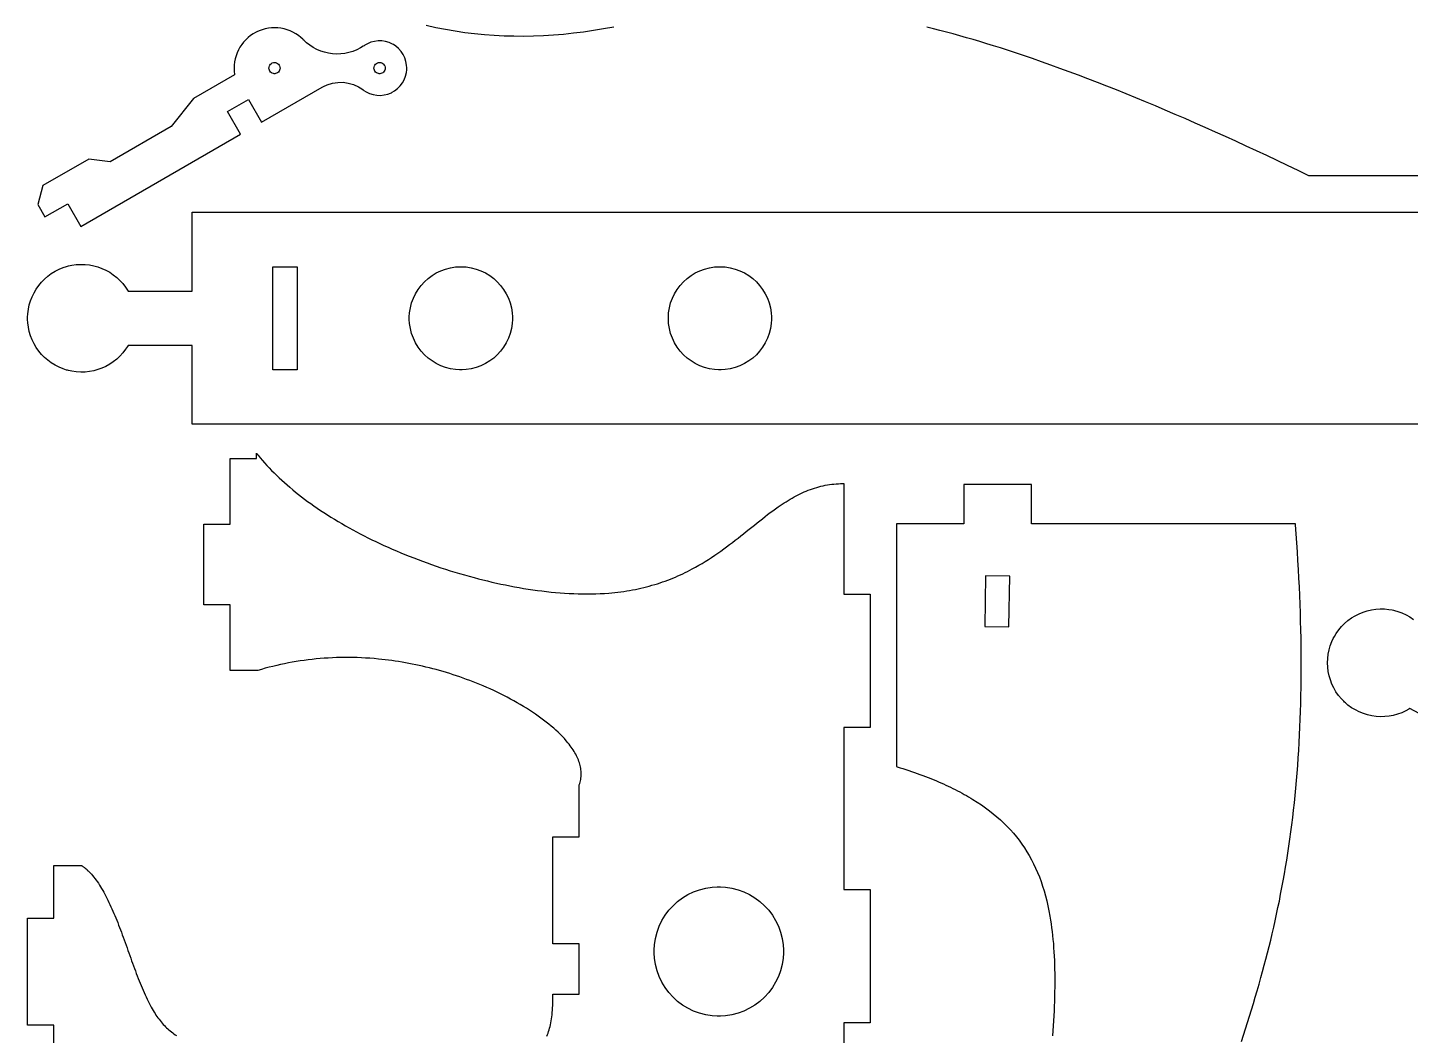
# Model space of a CAD drawing. Extents: x 0 to 272, y 0 to 398.
# Drawn here: x 0 to 105.3, y 171.1 to 247.9 of the extents above; entities that cross this region are included whole.
import ezdxf

# ---------------------------------------------------------------- set-up
doc = ezdxf.new("R2010")
doc.units = 0
doc.layers.get('0').update_dxf_attribs({"linetype": 'CONTINUOUS'})

msp = doc.modelspace()

# ---------------------------------------------------------------- linework, layer by layer
at = {"color": 0}
for points in [[(4.0479, 232.719), (16.2153, 239.744), (15.2153, 241.476), (16.8175, 242.401), (17.8175, 240.669), (22.4314, 243.332), (22.5221, 243.385), (22.8093, 243.515), (23.2036, 243.638), (23.6071, 243.7), (24.0139, 243.703), (24.4167, 243.647), (24.809, 243.533), (25.1846, 243.362), (25.4529, 243.197), (25.5361, 243.133), (25.5933, 243.09), (25.7778, 242.975), (26.0354, 242.853), (26.3053, 242.767), (26.5828, 242.719), (26.8639, 242.71), (27.1453, 242.739), (27.4225, 242.806), (27.6265, 242.882), (27.6915, 242.912), (27.7565, 242.943), (27.9432, 243.056), (28.1693, 243.229), (28.3678, 243.431), (28.5365, 243.656), (28.6729, 243.903), (28.7754, 244.165), (28.8415, 244.443), (28.8671, 244.66), (28.8689, 244.732), (28.8707, 244.804), (28.8558, 245.021), (28.8039, 245.301), (28.715, 245.569), (28.591, 245.822), (28.4336, 246.056), (28.2457, 246.267), (28.0285, 246.451), (27.8478, 246.574), (27.7843, 246.607), (27.7208, 246.642), (27.5211, 246.728), (27.2475, 246.808), (26.9679, 246.851), (26.6865, 246.856), (26.4068, 246.822), (26.1333, 246.75), (25.87, 246.642), (25.68, 246.535), (25.6204, 246.494), (25.5532, 246.449), (25.3432, 246.322), (25.0558, 246.176), (24.7604, 246.06), (24.4586, 245.968), (24.1518, 245.906), (23.8425, 245.868), (23.5318, 245.858), (23.2221, 245.875), (22.9147, 245.918), (22.6121, 245.987), (22.3153, 246.082), (22.0263, 246.203), (21.7471, 246.35), (21.4796, 246.521), (21.225, 246.718), (21.0432, 246.882), (20.9858, 246.94), (20.9421, 246.985), (20.8036, 247.111), (20.6104, 247.265), (20.4075, 247.401), (20.1958, 247.521), (19.9771, 247.622), (19.7515, 247.706), (19.5211, 247.772), (19.2864, 247.819), (19.0486, 247.849), (18.8093, 247.858), (18.5689, 247.85), (18.329, 247.824), (18.0907, 247.778), (17.8553, 247.711), (17.6232, 247.626), (17.4521, 247.551), (17.3964, 247.522), (17.3407, 247.494), (17.1786, 247.4), (16.9739, 247.263), (16.7828, 247.11), (16.6054, 246.943), (16.4428, 246.765), (16.2954, 246.575), (16.1633, 246.375), (16.0475, 246.165), (15.9482, 245.949), (15.8661, 245.722), (15.8017, 245.492), (15.7554, 245.254), (15.7278, 245.013), (15.7193, 244.768), (15.7304, 244.522), (15.7515, 244.336), (15.7621, 244.274), (12.6252, 242.463), (10.9393, 240.335), (6.2909, 237.651), (4.65793, 237.862), (1.14502, 235.835), (0.76291, 234.408), (1.31592, 233.451), (3.0479, 234.451), (4.0479, 232.719)], [(18.7946, 244.358), (18.7729, 244.358), (18.7089, 244.367), (18.6289, 244.392), (18.5568, 244.431), (18.4939, 244.483), (18.4421, 244.546), (18.4028, 244.618), (18.3782, 244.699), (18.3696, 244.763), (18.3696, 244.806), (18.3782, 244.869), (18.4028, 244.949), (18.4421, 245.021), (18.4939, 245.085), (18.5568, 245.136), (18.6289, 245.175), (18.7089, 245.2), (18.7729, 245.208), (18.8158, 245.208), (18.88, 245.2), (18.9597, 245.175), (19.0319, 245.136), (19.095, 245.085), (19.1468, 245.021), (19.186, 244.949), (19.2107, 244.869), (19.2193, 244.806), (19.2193, 244.763), (19.2107, 244.699), (19.186, 244.618), (19.1468, 244.546), (19.095, 244.483), (19.0319, 244.431), (18.9597, 244.392), (18.88, 244.367), (18.8158, 244.358), (18.7946, 244.358)], [(26.7946, 244.358), (26.7729, 244.358), (26.7089, 244.367), (26.629, 244.392), (26.5568, 244.431), (26.4939, 244.483), (26.4421, 244.546), (26.4028, 244.618), (26.3782, 244.699), (26.3696, 244.763), (26.3696, 244.806), (26.3782, 244.869), (26.4028, 244.949), (26.4421, 245.021), (26.4939, 245.085), (26.5568, 245.136), (26.629, 245.175), (26.7089, 245.2), (26.7729, 245.208), (26.8158, 245.208), (26.88, 245.2), (26.96, 245.175), (27.0322, 245.136), (27.095, 245.085), (27.1468, 245.021), (27.186, 244.949), (27.2107, 244.869), (27.2196, 244.806), (27.2196, 244.763), (27.2107, 244.699), (27.186, 244.618), (27.1468, 244.546), (27.095, 244.483), (27.0322, 244.431), (26.96, 244.392), (26.88, 244.367), (26.8158, 244.358), (26.7946, 244.358)], [(18.68, 229.658), (20.53, 229.658), (20.53, 221.808), (18.68, 221.808), (18.68, 229.658)], [(32.9861, 229.658), (33.0861, 229.658), (33.3871, 229.639), (33.7771, 229.579), (34.1521, 229.482), (34.514, 229.35), (34.8571, 229.185), (35.18, 228.989), (35.4831, 228.763), (35.7611, 228.51), (36.0151, 228.231), (36.2411, 227.928), (36.4371, 227.604), (36.6021, 227.261), (36.734, 226.901), (36.8321, 226.525), (36.8911, 226.135), (36.9111, 225.835), (36.9111, 225.633), (36.8911, 225.332), (36.8321, 224.943), (36.734, 224.567), (36.6021, 224.206), (36.4371, 223.862), (36.2411, 223.539), (36.0151, 223.237), (35.7611, 222.958), (35.4831, 222.706), (35.18, 222.479), (34.8571, 222.282), (34.514, 222.117), (34.1521, 221.985), (33.7771, 221.889), (33.3871, 221.829), (33.0861, 221.808), (32.8861, 221.808), (32.584, 221.829), (32.195, 221.889), (31.819, 221.985), (31.4581, 222.117), (31.1151, 222.282), (30.7911, 222.479), (30.4901, 222.706), (30.2111, 222.958), (29.9571, 223.237), (29.7321, 223.539), (29.534, 223.862), (29.369, 224.206), (29.2371, 224.567), (29.1411, 224.943), (29.0821, 225.332), (29.061, 225.633), (29.061, 225.835), (29.0821, 226.135), (29.1411, 226.525), (29.2371, 226.901), (29.369, 227.261), (29.534, 227.604), (29.7321, 227.928), (29.9571, 228.231), (30.2111, 228.51), (30.4901, 228.763), (30.7911, 228.989), (31.1151, 229.185), (31.4581, 229.35), (31.819, 229.482), (32.195, 229.579), (32.584, 229.639), (32.8861, 229.658), (32.9861, 229.658)], [(52.7081, 229.658), (52.8081, 229.658), (53.1092, 229.639), (53.4981, 229.579), (53.8751, 229.482), (54.2361, 229.35), (54.5792, 229.185), (54.9021, 228.989), (55.2042, 228.763), (55.4831, 228.51), (55.7361, 228.231), (55.9621, 227.928), (56.1581, 227.604), (56.3231, 227.261), (56.4571, 226.901), (56.5521, 226.525), (56.6121, 226.135), (56.6331, 225.835), (56.6331, 225.633), (56.6121, 225.332), (56.5521, 224.943), (56.4571, 224.567), (56.3231, 224.206), (56.1581, 223.862), (55.9621, 223.539), (55.7361, 223.237), (55.4831, 222.958), (55.2042, 222.706), (54.9021, 222.479), (54.5792, 222.282), (54.2361, 222.117), (53.8751, 221.985), (53.4981, 221.889), (53.1092, 221.829), (52.8081, 221.808), (52.6071, 221.808), (52.3071, 221.829), (51.9161, 221.889), (51.5401, 221.985), (51.18, 222.117), (50.8371, 222.282), (50.5142, 222.479), (50.2111, 222.706), (49.9321, 222.958), (49.679, 223.237), (49.4521, 223.539), (49.2571, 223.862), (49.0911, 224.206), (48.959, 224.567), (48.8621, 224.943), (48.8021, 225.332), (48.7831, 225.633), (48.7831, 225.835), (48.8021, 226.135), (48.8621, 226.525), (48.959, 226.901), (49.0911, 227.261), (49.2571, 227.604), (49.4521, 227.928), (49.679, 228.231), (49.9321, 228.51), (50.2111, 228.763), (50.5142, 228.989), (50.8371, 229.185), (51.18, 229.35), (51.5401, 229.482), (51.9161, 229.579), (52.3071, 229.639), (52.6071, 229.658), (52.7081, 229.658)], [(72.869, 202.256), (74.7192, 202.229), (74.7731, 206.079), (72.9231, 206.106), (72.869, 202.256)], [(52.6233, 172.583), (52.4972, 172.583), (52.1197, 172.608), (51.6307, 172.683), (51.1587, 172.804), (50.7061, 172.971), (50.2757, 173.178), (49.8696, 173.425), (49.4904, 173.708), (49.1407, 174.026), (48.8229, 174.376), (48.5393, 174.754), (48.2926, 175.161), (48.0853, 175.592), (47.9196, 176.044), (47.7983, 176.515), (47.7236, 177.004), (47.6982, 177.383), (47.6982, 177.635), (47.7236, 178.013), (47.7983, 178.501), (47.9196, 178.972), (48.0853, 179.426), (48.2926, 179.856), (48.5393, 180.263), (48.8229, 180.642), (49.1407, 180.99), (49.4904, 181.308), (49.8696, 181.593), (50.2757, 181.84), (50.7061, 182.047), (51.1587, 182.212), (51.6307, 182.333), (52.1197, 182.408), (52.4972, 182.433), (52.7492, 182.433), (53.1268, 182.408), (53.6161, 182.333), (54.0881, 182.212), (54.5401, 182.047), (54.9711, 181.84), (55.3771, 181.593), (55.7561, 181.308), (56.1061, 180.99), (56.4231, 180.642), (56.7071, 180.263), (56.9542, 179.856), (57.1611, 179.426), (57.3271, 178.972), (57.4481, 178.501), (57.5231, 178.013), (57.5481, 177.635), (57.5481, 177.383), (57.5231, 177.004), (57.4481, 176.515), (57.3271, 176.044), (57.1611, 175.592), (56.9542, 175.161), (56.7071, 174.754), (56.4231, 174.376), (56.1061, 174.026), (55.7561, 173.708), (55.3771, 173.425), (54.9711, 173.178), (54.5401, 172.971), (54.0881, 172.804), (53.6161, 172.683), (53.1268, 172.608), (52.7492, 172.583), (52.6233, 172.583)]]:
    msp.add_lwpolyline(points, close=True, dxfattribs=at)
for points in [[(44.6211, 247.915), (43.8521, 247.772), (43.0851, 247.644), (42.32, 247.532), (41.5571, 247.436), (40.7961, 247.357), (40.0361, 247.293), (39.28, 247.246), (38.524, 247.217), (37.7701, 247.203), (37.0181, 247.206), (36.2701, 247.226), (35.5211, 247.264), (34.7771, 247.319), (34.0321, 247.393), (33.2921, 247.483), (32.5521, 247.592), (31.814, 247.717), (31.08, 247.861), (30.346, 248.025)], [(129.098, 236.582), (97.5601, 236.582), (97.5601, 236.582), (97.5592, 236.582), (97.5592, 236.582), (97.5571, 236.583), (97.5571, 236.583), (97.5561, 236.583), (97.5561, 236.585), (97.5551, 236.585), (97.5551, 236.585), (97.5532, 236.585), (97.5532, 236.586), (97.5521, 236.586), (97.5521, 236.586), (97.5501, 236.586), (97.5501, 236.588), (97.5492, 236.588), (97.5492, 236.588), (97.5481, 236.588), (97.5461, 236.589), (97.5461, 236.589), (97.5451, 236.589), (96.7411, 236.978), (95.9392, 237.362), (95.1411, 237.742), (94.3482, 238.117), (93.5561, 238.486), (92.7701, 238.851), (91.9861, 239.211), (91.2071, 239.567), (90.4321, 239.917), (89.6611, 240.261), (88.8931, 240.6), (88.1311, 240.935), (87.3711, 241.263), (86.6171, 241.586), (85.8661, 241.904), (85.1201, 242.217), (84.3771, 242.524), (83.6392, 242.825), (82.9061, 243.119), (82.1751, 243.41), (81.4521, 243.693), (80.7311, 243.971), (80.0161, 244.243), (79.3051, 244.508), (78.5992, 244.768), (77.8961, 245.021), (77.2001, 245.268), (76.5071, 245.51), (75.8211, 245.743), (75.1382, 245.972), (74.6061, 246.146), (74.0751, 246.317), (73.5492, 246.482), (73.0271, 246.644), (72.5071, 246.801), (71.9911, 246.954), (71.4782, 247.101), (70.9681, 247.246), (70.4631, 247.385), (69.9601, 247.519), (69.4601, 247.65), (68.964, 247.776), (68.4731, 247.899)], [(137.418, 217.658), (12.53, 217.658), (12.53, 223.658), (7.648, 223.658), (7.60504, 223.585), (7.46203, 223.368), (7.25499, 223.099), (7.02701, 222.849), (6.78304, 222.621), (6.523, 222.414), (6.24799, 222.231), (5.95904, 222.069), (5.65901, 221.933), (5.34999, 221.821), (5.03201, 221.733), (4.70503, 221.672), (4.375, 221.636), (4.04101, 221.628), (3.704, 221.647), (3.366, 221.694), (3.11301, 221.749), (3.03, 221.771), (2.947, 221.793), (2.70101, 221.875), (2.38699, 222.004), (2.08703, 222.158), (1.80203, 222.335), (1.53401, 222.532), (1.28603, 222.75), (1.05501, 222.986), (0.84402, 223.239), (0.65402, 223.508), (0.48698, 223.793), (0.34299, 224.092), (0.22201, 224.401), (0.12603, 224.721), (0.05702, 225.051), (0.014, 225.389), (0, 225.647), (0, 225.819), (0.014, 226.079), (0.05702, 226.417), (0.12603, 226.746), (0.22201, 227.067), (0.34299, 227.376), (0.48698, 227.675), (0.65402, 227.958), (0.84402, 228.228), (1.05501, 228.482), (1.28603, 228.718), (1.53401, 228.936), (1.80203, 229.133), (2.08703, 229.31), (2.38699, 229.464), (2.70101, 229.593), (2.947, 229.674), (3.03, 229.697), (3.11301, 229.719), (3.366, 229.774), (3.704, 229.821), (4.04101, 229.84), (4.375, 229.832), (4.70503, 229.796), (5.03201, 229.735), (5.34999, 229.647), (5.65901, 229.535), (5.95904, 229.397), (6.24799, 229.237), (6.523, 229.053), (6.78304, 228.847), (7.02701, 228.618), (7.25499, 228.369), (7.46203, 228.099), (7.60504, 227.883), (7.648, 227.808), (12.53, 227.808), (12.53, 233.808), (163.285, 233.808)], [(39.529, 171.064), (39.5767, 171.174), (39.6217, 171.289), (39.6639, 171.408), (39.7039, 171.532), (39.7411, 171.66), (39.7758, 171.793), (39.8079, 171.931), (39.8375, 172.074), (39.8646, 172.221), (39.8892, 172.372), (39.9113, 172.529), (39.9308, 172.693), (39.9479, 172.86), (39.9628, 173.032), (39.975, 173.21), (39.9849, 173.393), (39.9922, 173.581), (39.9972, 173.774), (40, 173.972), (40.0003, 174.176), (40.0003, 174.185), (40, 174.188), (40, 174.212), (40, 174.215), (40, 174.25), (39.9999, 174.251), (42.0003, 174.251), (42.0003, 178.101), (40.0003, 178.101), (40.0003, 186.251), (42.0003, 186.251), (42.0003, 190.19), (42.0004, 190.19), (42.0007, 190.19), (42.0007, 190.193), (42.0013, 190.193), (42.0014, 190.194), (42.0017, 190.194), (42.0018, 190.194), (42.0022, 190.194), (42.0024, 190.197), (42.0025, 190.197), (42.0028, 190.197), (42.0029, 190.197), (42.0032, 190.2), (42.0038, 190.2), (42.0038, 190.201), (42.0042, 190.201), (42.0043, 190.201), (42.0046, 190.201), (42.0382, 190.304), (42.0675, 190.408), (42.0922, 190.511), (42.1124, 190.612), (42.1279, 190.718), (42.1392, 190.822), (42.1458, 190.926), (42.1479, 191.031), (42.146, 191.136), (42.1394, 191.24), (42.1286, 191.347), (42.1136, 191.454), (42.0942, 191.558), (42.0704, 191.665), (42.0428, 191.772), (42.0107, 191.881), (41.9746, 191.987), (41.9343, 192.094), (41.89, 192.204), (41.8415, 192.311), (41.7892, 192.419), (41.7328, 192.526), (41.6724, 192.638), (41.6079, 192.744), (41.5397, 192.854), (41.4678, 192.962), (41.3918, 193.072), (41.3121, 193.181), (41.2285, 193.29), (41.1411, 193.401), (41.0069, 193.561), (40.8653, 193.722), (40.7164, 193.881), (40.5603, 194.04), (40.3974, 194.2), (40.2278, 194.358), (40.0518, 194.515), (39.8696, 194.672), (39.6811, 194.826), (39.4871, 194.981), (39.2872, 195.136), (39.0818, 195.288), (38.8714, 195.44), (38.6557, 195.59), (38.4354, 195.737), (38.2103, 195.886), (37.9807, 196.031), (37.7471, 196.174), (37.5092, 196.318), (37.2675, 196.456), (37.0221, 196.594), (36.7733, 196.731), (36.5214, 196.865), (36.2664, 196.997), (36.0085, 197.126), (35.7479, 197.254), (35.4849, 197.379), (35.2197, 197.5), (34.9525, 197.619), (34.6833, 197.736), (34.4339, 197.84), (34.1829, 197.943), (33.9311, 198.043), (33.6785, 198.14), (33.4246, 198.233), (33.17, 198.326), (32.9143, 198.415), (32.6582, 198.504), (32.4014, 198.587), (32.1439, 198.669), (31.8857, 198.75), (31.6271, 198.826), (31.3679, 198.899), (31.1086, 198.972), (30.8489, 199.04), (30.589, 199.106), (30.3289, 199.169), (30.0685, 199.231), (29.8083, 199.29), (29.5479, 199.344), (29.2879, 199.397), (29.0278, 199.447), (28.7681, 199.497), (28.5086, 199.54), (28.2493, 199.583), (27.9907, 199.622), (27.7322, 199.661), (27.4746, 199.694), (27.2175, 199.726), (26.961, 199.756), (26.705, 199.781), (26.3807, 199.811), (26.0575, 199.836), (25.7354, 199.856), (25.4147, 199.872), (25.095, 199.886), (24.7764, 199.894), (24.4589, 199.897), (24.1429, 199.897), (23.8279, 199.894), (23.5142, 199.888), (23.2018, 199.875), (22.8907, 199.858), (22.5807, 199.837), (22.2721, 199.815), (21.9646, 199.788), (21.6586, 199.756), (21.3539, 199.719), (21.0504, 199.679), (20.7482, 199.636), (20.4475, 199.587), (20.1481, 199.538), (19.85, 199.481), (19.5535, 199.422), (19.2582, 199.361), (18.9643, 199.294), (18.6717, 199.222), (18.3807, 199.149), (18.091, 199.072), (17.8028, 198.99), (17.516, 198.906), (17.5157, 198.906), (17.5114, 198.906), (17.511, 198.904), (17.5068, 198.904), (17.5064, 198.901), (15.4189, 198.901), (15.4189, 203.901), (13.4168, 203.901), (13.4168, 210.051), (15.4189, 210.051), (15.4189, 215.051), (17.4189, 215.051), (17.4189, 215.458), (17.4235, 215.451), (17.4368, 215.436), (17.441, 215.431), (17.4543, 215.413), (17.4589, 215.408), (17.4721, 215.393), (17.4767, 215.388), (17.481, 215.381), (17.4854, 215.376), (17.4899, 215.369), (17.4943, 215.365), (17.5076, 215.35), (17.5121, 215.344), (17.5253, 215.326), (17.5299, 215.322), (17.5432, 215.306), (17.5475, 215.299), (17.5521, 215.294), (17.7122, 215.101), (17.8768, 214.908), (18.0454, 214.718), (18.2185, 214.526), (18.3956, 214.337), (18.5768, 214.149), (18.7624, 213.962), (18.9521, 213.776), (19.1461, 213.59), (19.3443, 213.406), (19.5467, 213.222), (19.7535, 213.038), (19.9643, 212.858), (20.1793, 212.676), (20.3986, 212.497), (20.6221, 212.319), (20.8496, 212.14), (21.0817, 211.965), (21.3178, 211.788), (21.5582, 211.615), (21.8028, 211.44), (22.0514, 211.269), (22.3046, 211.097), (22.5618, 210.929), (22.8232, 210.758), (23.0889, 210.593), (23.3589, 210.426), (23.6332, 210.261), (23.9117, 210.097), (24.1942, 209.933), (24.4703, 209.776), (24.7503, 209.622), (25.0342, 209.469), (25.3221, 209.318), (25.6139, 209.168), (25.9092, 209.018), (26.2086, 208.869), (26.5114, 208.722), (26.8179, 208.576), (27.1282, 208.433), (27.4417, 208.293), (27.7589, 208.151), (28.0793, 208.013), (28.4032, 207.876), (28.7303, 207.743), (29.0604, 207.608), (29.3939, 207.479), (29.7304, 207.35), (30.0703, 207.222), (30.4129, 207.097), (30.7585, 206.976), (31.1068, 206.856), (31.4582, 206.737), (31.8122, 206.622), (32.1689, 206.508), (32.5283, 206.397), (32.8904, 206.29), (33.255, 206.186), (33.6218, 206.083), (33.9914, 205.983), (34.3275, 205.894), (34.6657, 205.808), (35.0054, 205.726), (35.3467, 205.644), (35.6893, 205.568), (36.0332, 205.493), (36.3782, 205.419), (36.724, 205.351), (37.0704, 205.286), (37.4178, 205.222), (37.7654, 205.163), (38.1133, 205.108), (38.4614, 205.056), (38.8093, 205.008), (39.1572, 204.962), (39.5047, 204.922), (39.8519, 204.883), (40.1985, 204.851), (40.5442, 204.822), (40.8889, 204.797), (41.2326, 204.776), (41.575, 204.763), (41.9161, 204.751), (42.2557, 204.744), (42.5935, 204.74), (42.9293, 204.744), (43.2635, 204.751), (43.5953, 204.765), (43.9249, 204.783), (44.2518, 204.806), (44.4828, 204.826), (44.7118, 204.847), (44.9396, 204.875), (45.1654, 204.901), (45.3896, 204.933), (45.6124, 204.968), (45.8332, 205.004), (46.0522, 205.044), (46.2699, 205.086), (46.4854, 205.131), (46.6996, 205.179), (46.9118, 205.229), (47.1222, 205.281), (47.3311, 205.337), (47.5382, 205.394), (47.7435, 205.456), (47.9469, 205.518), (48.1486, 205.583), (48.3485, 205.649), (48.5465, 205.719), (48.7429, 205.793), (48.9374, 205.865), (49.13, 205.944), (49.3207, 206.022), (49.5097, 206.104), (49.6968, 206.188), (49.8819, 206.272), (50.0654, 206.361), (50.2468, 206.451), (50.4265, 206.543), (50.6042, 206.638), (50.8585, 206.776), (51.109, 206.919), (51.356, 207.065), (51.5996, 207.215), (51.8399, 207.368), (52.0769, 207.522), (52.311, 207.681), (52.5421, 207.84), (52.7704, 208.001), (52.9961, 208.165), (53.2192, 208.329), (53.4401, 208.494), (53.6581, 208.661), (53.874, 208.826), (54.0881, 208.994), (54.3011, 209.161), (54.5111, 209.326), (54.7201, 209.494), (54.9271, 209.661), (55.1331, 209.825), (55.3371, 209.987), (55.5411, 210.151), (55.7431, 210.311), (55.944, 210.469), (56.1451, 210.626), (56.3451, 210.779), (56.5442, 210.931), (56.7431, 211.076), (56.9421, 211.222), (57.1401, 211.362), (57.2911, 211.468), (57.4421, 211.569), (57.5931, 211.669), (57.744, 211.765), (57.8961, 211.861), (58.0481, 211.951), (58.2011, 212.04), (58.3542, 212.126), (58.5081, 212.208), (58.6621, 212.288), (58.8161, 212.362), (58.9721, 212.438), (59.1271, 212.506), (59.284, 212.574), (59.4411, 212.638), (59.599, 212.697), (59.7581, 212.754), (59.9171, 212.806), (60.0771, 212.856), (60.2381, 212.901), (60.4001, 212.943), (60.5631, 212.981), (60.7271, 213.013), (60.8921, 213.044), (61.0581, 213.069), (61.2251, 213.09), (61.3931, 213.108), (61.5621, 213.122), (61.7321, 213.133), (61.9031, 213.138), (62.0761, 213.138), (62.1081, 213.138), (62.1111, 213.138), (62.1501, 213.138), (62.1501, 204.715), (64.1501, 204.715), (64.1501, 194.565), (62.1501, 194.565), (62.1501, 182.219), (64.1501, 182.219), (64.1501, 172.069), (62.1501, 172.069), (62.1501, 167.876)], [(92.4161, 170.658), (92.5692, 171.133), (92.7232, 171.61), (92.8761, 172.087), (93.0251, 172.569), (93.1751, 173.053), (93.3261, 173.539), (93.4732, 174.028), (93.6161, 174.521), (93.7622, 175.017), (93.9001, 175.515), (94.0321, 175.983), (94.1592, 176.456), (94.2842, 176.929), (94.4071, 177.407), (94.5271, 177.888), (94.6482, 178.374), (94.7622, 178.861), (94.8772, 179.351), (94.9871, 179.847), (95.0951, 180.344), (95.2011, 180.847), (95.3051, 181.351), (95.4051, 181.861), (95.5051, 182.374), (95.5982, 182.89), (95.6911, 183.408), (95.7801, 183.933), (95.8692, 184.46), (95.9511, 184.992), (96.0322, 185.526), (96.1092, 186.067), (96.1842, 186.608), (96.2551, 187.156), (96.3232, 187.706), (96.3872, 188.261), (96.4482, 188.821), (96.5072, 189.383), (96.5621, 189.951), (96.6121, 190.524), (96.6622, 191.099), (96.7051, 191.671), (96.7442, 192.247), (96.7822, 192.826), (96.8161, 193.413), (96.8451, 194), (96.8732, 194.592), (96.8982, 195.188), (96.9192, 195.789), (96.9342, 196.393), (96.9482, 197.001), (96.9592, 197.614), (96.9661, 198.231), (96.9701, 198.851), (96.9732, 199.476), (96.9692, 200.103), (96.9642, 200.735), (96.9551, 201.372), (96.9411, 202.011), (96.9251, 202.656), (96.9072, 203.304), (96.8842, 203.956), (96.8592, 204.612), (96.8301, 205.272), (96.7981, 205.936), (96.7622, 206.604), (96.7261, 207.276), (96.6821, 207.953), (96.6372, 208.632), (96.5892, 209.317), (96.5372, 210.004), (96.5301, 210.074), (76.4251, 210.074), (76.4251, 213.074), (71.2751, 213.074), (71.2751, 210.074), (66.1501, 210.074), (66.1501, 191.592), (66.2021, 191.575), (66.2021, 191.575), (66.4301, 191.506), (66.6501, 191.435), (66.8731, 191.362), (67.0911, 191.29), (67.3071, 191.217), (67.5201, 191.143), (67.7321, 191.068), (67.9411, 190.992), (68.1481, 190.915), (68.3551, 190.837), (68.5551, 190.758), (68.7571, 190.681), (68.9551, 190.599), (69.1501, 190.518), (69.3442, 190.436), (69.5342, 190.353), (69.7231, 190.269), (69.9092, 190.185), (70.0942, 190.099), (70.2751, 190.013), (70.4551, 189.924), (70.6342, 189.836), (70.809, 189.746), (70.9821, 189.656), (71.1521, 189.564), (71.3201, 189.471), (71.4871, 189.378), (71.6501, 189.283), (71.8142, 189.188), (71.9731, 189.092), (72.3021, 188.883), (72.6231, 188.669), (72.9342, 188.453), (73.2321, 188.231), (73.5231, 188.001), (73.8021, 187.768), (74.0732, 187.529), (74.334, 187.285), (74.584, 187.033), (74.8271, 186.778), (75.0592, 186.515), (75.2842, 186.247), (75.4981, 185.972), (75.7021, 185.69), (75.8981, 185.401), (76.0871, 185.107), (76.2661, 184.806), (76.4371, 184.496), (76.5981, 184.181), (76.7511, 183.857), (76.8951, 183.526), (77.0321, 183.188), (77.1592, 182.842), (77.2801, 182.486), (77.3942, 182.124), (77.4981, 181.754), (77.5942, 181.375), (77.6842, 180.987), (77.7661, 180.592), (77.8392, 180.188), (77.8871, 179.901), (77.9301, 179.612), (77.9692, 179.319), (78.0071, 179.022), (78.0411, 178.719), (78.0692, 178.414), (78.0982, 178.104), (78.1201, 177.79), (78.1411, 177.471), (78.1592, 177.149), (78.1751, 176.822), (78.1871, 176.492), (78.1951, 176.156), (78.2011, 175.818), (78.2051, 175.476), (78.2051, 175.131), (78.2021, 174.781), (78.1982, 174.426), (78.1911, 174.069), (78.1801, 173.708), (78.1692, 173.344), (78.1551, 172.976), (78.1371, 172.606), (78.1161, 172.232), (78.0942, 171.854), (78.0701, 171.474), (78.0442, 171.087)], [(109.547, 193.71), (105.236, 196.001), (105.162, 195.956), (104.935, 195.832), (104.625, 195.692), (104.308, 195.578), (103.984, 195.49), (103.657, 195.431), (103.328, 195.397), (102.998, 195.39), (102.669, 195.411), (102.342, 195.457), (102.02, 195.529), (101.704, 195.628), (101.396, 195.751), (101.096, 195.9), (100.808, 196.075), (100.533, 196.276), (100.334, 196.442), (100.271, 196.501), (100.208, 196.56), (100.03, 196.747), (99.8122, 197.01), (99.6192, 197.286), (99.4508, 197.575), (99.3074, 197.875), (99.1892, 198.185), (99.0965, 198.501), (99.0294, 198.824), (98.9886, 199.151), (98.974, 199.481), (98.986, 199.811), (99.0249, 200.142), (99.0908, 200.469), (99.1842, 200.793), (99.3051, 201.112), (99.4138, 201.347), (99.4542, 201.424), (99.4949, 201.499), (99.6288, 201.721), (99.8247, 201.999), (100.041, 202.258), (100.276, 202.496), (100.528, 202.712), (100.795, 202.908), (101.077, 203.081), (101.371, 203.229), (101.676, 203.354), (101.99, 203.456), (102.313, 203.531), (102.642, 203.579), (102.976, 203.601), (103.313, 203.596), (103.652, 203.563), (103.907, 203.519), (103.991, 203.5), (104.075, 203.481), (104.324, 203.41), (104.644, 203.293), (104.95, 203.153), (105.242, 202.987), (105.517, 202.801)], [(2, 167.901), (2, 171.889), (0, 171.889), (0, 180.039), (2, 180.039), (2, 184.051), (4.09771, 184.051), (4.1166, 184.04), (4.1166, 184.04), (4.14208, 184.022), (4.16781, 184.004), (4.19342, 183.987), (4.24419, 183.951), (4.26953, 183.931), (4.29482, 183.913), (4.31993, 183.894), (4.345, 183.875), (4.37022, 183.854), (4.39501, 183.833), (4.42003, 183.813), (4.44482, 183.79), (4.46951, 183.769), (4.49419, 183.75), (4.51882, 183.726), (4.5434, 183.706), (4.56782, 183.683), (4.59224, 183.658), (4.6166, 183.638), (4.6409, 183.612), (4.66499, 183.59), (4.68913, 183.565), (4.71311, 183.54), (4.73708, 183.515), (4.76101, 183.49), (4.78489, 183.465), (4.8086, 183.44), (4.83231, 183.415), (4.8559, 183.388), (4.9464, 183.283), (5.03603, 183.176), (5.12462, 183.063), (5.21213, 182.947), (5.29861, 182.825), (5.38422, 182.7), (5.46881, 182.569), (5.55251, 182.438), (5.63531, 182.299), (5.71739, 182.158), (5.7985, 182.015), (5.87864, 181.868), (5.95822, 181.718), (6.03683, 181.563), (6.11481, 181.407), (6.192, 181.247), (6.26839, 181.085), (6.34424, 180.919), (6.41932, 180.753), (6.49382, 180.583), (6.56749, 180.411), (6.64074, 180.237), (6.71322, 180.063), (6.78532, 179.883), (6.85682, 179.704), (6.92779, 179.522), (6.99821, 179.34), (7.06808, 179.157), (7.13769, 178.972), (7.20682, 178.785), (7.27929, 178.587), (7.3514, 178.389), (7.42324, 178.19), (7.49462, 177.992), (7.56569, 177.793), (7.63672, 177.594), (7.70751, 177.396), (7.77821, 177.197), (7.84879, 177), (7.91949, 176.803), (7.99024, 176.607), (8.06093, 176.413), (8.13183, 176.219), (8.2029, 176.026), (8.27431, 175.835), (8.34603, 175.646), (8.41812, 175.458), (8.4904, 175.272), (8.56342, 175.09), (8.63683, 174.908), (8.71094, 174.729), (8.78543, 174.554), (8.86074, 174.381), (8.93674, 174.211), (9.01361, 174.043), (9.0911, 173.879), (9.1696, 173.718), (9.24914, 173.561), (9.32964, 173.408), (9.41103, 173.258), (9.48133, 173.133), (9.55251, 173.013), (9.62483, 172.893), (9.69781, 172.776), (9.77203, 172.664), (9.84711, 172.554), (9.9235, 172.447), (10.001, 172.344), (10.0798, 172.243), (10.1599, 172.144), (10.2413, 172.047), (10.3241, 171.954), (10.4084, 171.865), (10.4942, 171.778), (10.5816, 171.693), (10.6706, 171.61), (10.7611, 171.531), (10.8535, 171.454), (10.9477, 171.379), (11.0436, 171.307), (11.1416, 171.237), (11.2413, 171.169), (11.3431, 171.104)]]:
    msp.add_lwpolyline(points, dxfattribs=at)

doc.saveas('drawing.dxf')
